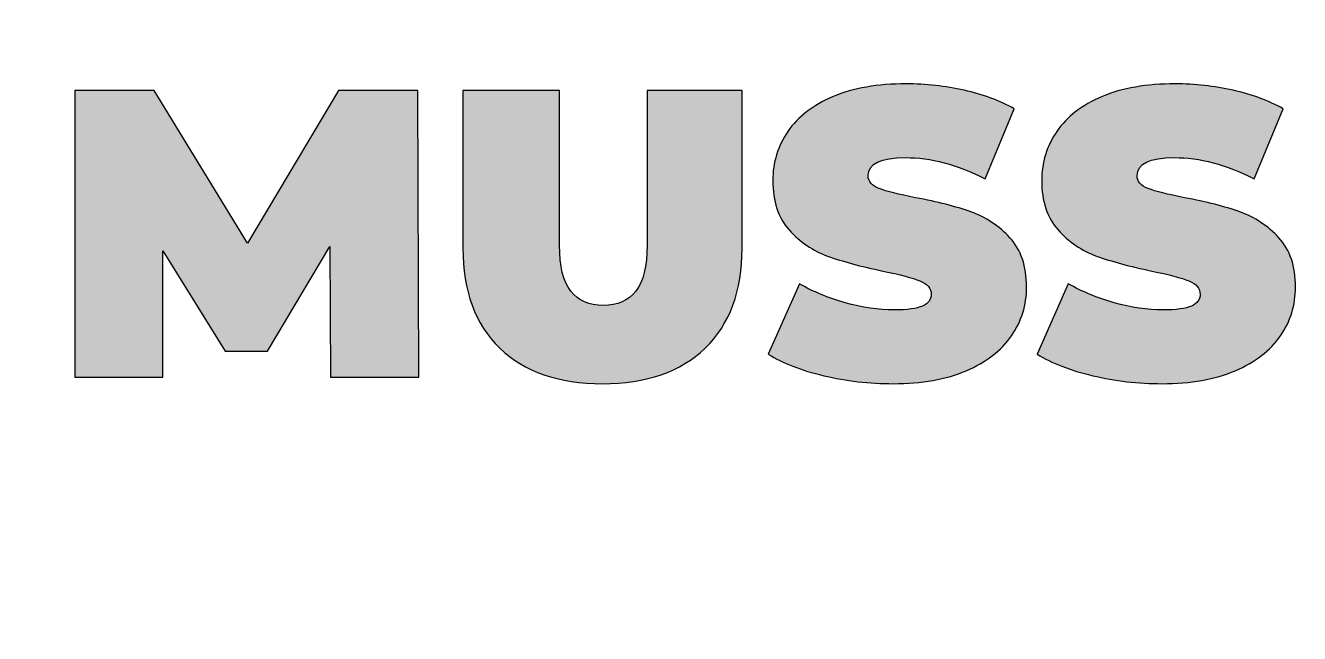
# Model space of a CAD drawing. Header units: centimetres. Extents: x -11.4 to 58.6, y -38.7 to 22.4.
# Drawn here: x -4.558 to -2.85, y 10.147 to 10.962 of the extents above; entities that cross this region are included whole.
import ezdxf

# ---------------------------------------------------------------- set-up
doc = ezdxf.new("R2010")
doc.units = ezdxf.units.CM
doc.header["$MEASUREMENT"] = 0
doc.layers.add('Camada 1', color=7, linetype='Continuous')

msp = doc.modelspace()

# ---------------------------------------------------------------- hatches: boundary and pattern name
at = {"layer": 'Camada 1', "true_color": 0x373435}
h = msp.add_hatch(color=250, dxfattribs=at)
edge = h.paths.add_edge_path()
edge.add_spline(control_points=[(-3.39456, 10.48194), (-3.42639, 10.48194), (-3.4574, 10.48551), (-3.48759, 10.49265), (-3.51778, 10.49978), (-3.54258, 10.50938), (-3.56197, 10.52146), (-3.56197, 10.52146), (-3.52025, 10.61587), (-3.52025, 10.61587), (-3.50196, 10.60526), (-3.48146, 10.59675), (-3.45878, 10.59035), (-3.43609, 10.58394), (-3.41432, 10.58074), (-3.39346, 10.58074), (-3.37553, 10.58074), (-3.36272, 10.58248), (-3.35504, 10.58596), (-3.34735, 10.58943), (-3.34351, 10.59464), (-3.34351, 10.6016), (-3.34351, 10.60965), (-3.34854, 10.61569), (-3.3586, 10.61971), (-3.36867, 10.62373), (-3.38523, 10.62812), (-3.40828, 10.63288), (-3.43792, 10.6391), (-3.46262, 10.64578), (-3.48238, 10.65292), (-3.50214, 10.66006), (-3.51934, 10.67176), (-3.53398, 10.68805), (-3.54861, 10.70433), (-3.55593, 10.72638), (-3.55593, 10.75419), (-3.55593, 10.77834), (-3.54916, 10.80029), (-3.53562, 10.82005), (-3.52208, 10.83981), (-3.50186, 10.85536), (-3.47497, 10.86671), (-3.44807, 10.87805), (-3.41542, 10.88372), (-3.37699, 10.88372), (-3.35065, 10.88372), (-3.32476, 10.88089), (-3.29932, 10.87522), (-3.27389, 10.86954), (-3.25148, 10.86122), (-3.23209, 10.85024), (-3.23209, 10.85024), (-3.27106, 10.75638), (-3.27106, 10.75638), (-3.30875, 10.77541), (-3.34443, 10.78492), (-3.37809, 10.78492), (-3.41139, 10.78492), (-3.42804, 10.77687), (-3.42804, 10.76077), (-3.42804, 10.75309), (-3.4231, 10.74733), (-3.41322, 10.74349), (-3.40334, 10.73964), (-3.38706, 10.73552), (-3.36437, 10.73113), (-3.3351, 10.72564), (-3.3104, 10.71933), (-3.29027, 10.7122), (-3.27014, 10.70506), (-3.25267, 10.69344), (-3.23785, 10.67734), (-3.22303, 10.66124), (-3.21562, 10.63929), (-3.21562, 10.61148), (-3.21562, 10.58733), (-3.22239, 10.56546), (-3.23593, 10.54589), (-3.24947, 10.52631), (-3.26968, 10.51076), (-3.29658, 10.49923), (-3.32348, 10.4877), (-3.35614, 10.48194), (-3.39456, 10.48194)], knot_values=[0, 0, 0, 0, 0.0357143, 0.0357143, 0.0357143, 0.0714286, 0.0714286, 0.0714286, 0.1071429, 0.1071429, 0.1071429, 0.1428571, 0.1428571, 0.1428571, 0.1785714, 0.1785714, 0.1785714, 0.2142857, 0.2142857, 0.2142857, 0.25, 0.25, 0.25, 0.2857143, 0.2857143, 0.2857143, 0.3214286, 0.3214286, 0.3214286, 0.3571429, 0.3571429, 0.3571429, 0.3928571, 0.3928571, 0.3928571, 0.4285714, 0.4285714, 0.4285714, 0.4642857, 0.4642857, 0.4642857, 0.5, 0.5, 0.5, 0.5357143, 0.5357143, 0.5357143, 0.5714286, 0.5714286, 0.5714286, 0.6071429, 0.6071429, 0.6071429, 0.6428571, 0.6428571, 0.6428571, 0.6785714, 0.6785714, 0.6785714, 0.7142857, 0.7142857, 0.7142857, 0.75, 0.75, 0.75, 0.7857143, 0.7857143, 0.7857143, 0.8214286, 0.8214286, 0.8214286, 0.8571429, 0.8571429, 0.8571429, 0.8928571, 0.8928571, 0.8928571, 0.9285714, 0.9285714, 0.9285714, 0.9642857, 0.9642857, 0.9642857, 1, 1, 1, 1], degree=3, periodic=1)
h = msp.add_hatch(color=250, dxfattribs=at)
edge = h.paths.add_edge_path()
edge.add_spline(control_points=[(-3.03394, 10.48194), (-3.06578, 10.48194), (-3.09679, 10.48551), (-3.12697, 10.49265), (-3.15716, 10.49978), (-3.18196, 10.50938), (-3.20135, 10.52146), (-3.20135, 10.52146), (-3.15964, 10.61587), (-3.15964, 10.61587), (-3.14134, 10.60526), (-3.12085, 10.59675), (-3.09816, 10.59035), (-3.07547, 10.58394), (-3.0537, 10.58074), (-3.03284, 10.58074), (-3.01491, 10.58074), (-3.00211, 10.58248), (-2.99442, 10.58596), (-2.98674, 10.58943), (-2.98289, 10.59464), (-2.98289, 10.6016), (-2.98289, 10.60965), (-2.98793, 10.61569), (-2.99799, 10.61971), (-3.00805, 10.62373), (-3.02461, 10.62812), (-3.04766, 10.63288), (-3.0773, 10.6391), (-3.102, 10.64578), (-3.12176, 10.65292), (-3.14152, 10.66006), (-3.15872, 10.67176), (-3.17336, 10.68805), (-3.188, 10.70433), (-3.19531, 10.72638), (-3.19531, 10.75419), (-3.19531, 10.77834), (-3.18854, 10.80029), (-3.175, 10.82005), (-3.16146, 10.83981), (-3.14125, 10.85536), (-3.11435, 10.86671), (-3.08745, 10.87805), (-3.0548, 10.88372), (-3.01638, 10.88372), (-2.99003, 10.88372), (-2.96414, 10.88089), (-2.93871, 10.87522), (-2.91328, 10.86954), (-2.89086, 10.86122), (-2.87147, 10.85024), (-2.87147, 10.85024), (-2.91044, 10.75638), (-2.91044, 10.75638), (-2.94813, 10.77541), (-2.98381, 10.78492), (-3.01747, 10.78492), (-3.05077, 10.78492), (-3.06742, 10.77687), (-3.06742, 10.76077), (-3.06742, 10.75309), (-3.06248, 10.74733), (-3.0526, 10.74349), (-3.04272, 10.73964), (-3.02644, 10.73552), (-3.00375, 10.73113), (-2.97448, 10.72564), (-2.94978, 10.71933), (-2.92965, 10.7122), (-2.90953, 10.70506), (-2.89205, 10.69344), (-2.87723, 10.67734), (-2.86241, 10.66124), (-2.855, 10.63929), (-2.855, 10.61148), (-2.855, 10.58733), (-2.86177, 10.56546), (-2.87531, 10.54589), (-2.88885, 10.52631), (-2.90907, 10.51076), (-2.93596, 10.49923), (-2.96286, 10.4877), (-2.99552, 10.48194), (-3.03394, 10.48194)], knot_values=[0, 0, 0, 0, 0.0357143, 0.0357143, 0.0357143, 0.0714286, 0.0714286, 0.0714286, 0.1071429, 0.1071429, 0.1071429, 0.1428571, 0.1428571, 0.1428571, 0.1785714, 0.1785714, 0.1785714, 0.2142857, 0.2142857, 0.2142857, 0.25, 0.25, 0.25, 0.2857143, 0.2857143, 0.2857143, 0.3214286, 0.3214286, 0.3214286, 0.3571429, 0.3571429, 0.3571429, 0.3928571, 0.3928571, 0.3928571, 0.4285714, 0.4285714, 0.4285714, 0.4642857, 0.4642857, 0.4642857, 0.5, 0.5, 0.5, 0.5357143, 0.5357143, 0.5357143, 0.5714286, 0.5714286, 0.5714286, 0.6071429, 0.6071429, 0.6071429, 0.6428571, 0.6428571, 0.6428571, 0.6785714, 0.6785714, 0.6785714, 0.7142857, 0.7142857, 0.7142857, 0.75, 0.75, 0.75, 0.7857143, 0.7857143, 0.7857143, 0.8214286, 0.8214286, 0.8214286, 0.8571429, 0.8571429, 0.8571429, 0.8928571, 0.8928571, 0.8928571, 0.9285714, 0.9285714, 0.9285714, 0.9642857, 0.9642857, 0.9642857, 1, 1, 1, 1], degree=3, periodic=1)
h = msp.add_hatch(color=250, dxfattribs=at)
edge = h.paths.add_edge_path()
edge.add_spline(control_points=[(-4.14873, 10.49072), (-4.14873, 10.49072), (-4.14982, 10.66582), (-4.14982, 10.66582), (-4.14982, 10.66582), (-4.23325, 10.5253), (-4.23325, 10.5253), (-4.23325, 10.5253), (-4.29034, 10.5253), (-4.29034, 10.5253), (-4.29034, 10.5253), (-4.37377, 10.65978), (-4.37377, 10.65978), (-4.37377, 10.65978), (-4.37377, 10.49072), (-4.37377, 10.49072), (-4.37377, 10.49072), (-4.49178, 10.49072), (-4.49178, 10.49072), (-4.49178, 10.49072), (-4.49178, 10.87494), (-4.49178, 10.87494), (-4.49178, 10.87494), (-4.3853, 10.87494), (-4.3853, 10.87494), (-4.3853, 10.87494), (-4.26015, 10.67021), (-4.26015, 10.67021), (-4.26015, 10.67021), (-4.1383, 10.87494), (-4.1383, 10.87494), (-4.1383, 10.87494), (-4.03181, 10.87494), (-4.03181, 10.87494), (-4.03181, 10.87494), (-4.03072, 10.49072), (-4.03072, 10.49072), (-4.03072, 10.49072), (-4.14873, 10.49072), (-4.14873, 10.49072)], knot_values=[0, 0, 0, 0, 0.0769231, 0.0769231, 0.0769231, 0.1538462, 0.1538462, 0.1538462, 0.2307692, 0.2307692, 0.2307692, 0.3076923, 0.3076923, 0.3076923, 0.3846154, 0.3846154, 0.3846154, 0.4615385, 0.4615385, 0.4615385, 0.5384615, 0.5384615, 0.5384615, 0.6153846, 0.6153846, 0.6153846, 0.6923077, 0.6923077, 0.6923077, 0.7692308, 0.7692308, 0.7692308, 0.8461538, 0.8461538, 0.8461538, 0.9230769, 0.9230769, 0.9230769, 1, 1, 1, 1], degree=3, periodic=1)
h = msp.add_hatch(color=250, dxfattribs=at)
edge = h.paths.add_edge_path()
edge.add_spline(control_points=[(-3.78427, 10.48194), (-3.84318, 10.48194), (-3.8891, 10.49786), (-3.92204, 10.52969), (-3.95497, 10.56153), (-3.97144, 10.60617), (-3.97144, 10.66362), (-3.97144, 10.66362), (-3.97144, 10.87494), (-3.97144, 10.87494), (-3.97144, 10.87494), (-3.8419, 10.87494), (-3.8419, 10.87494), (-3.8419, 10.87494), (-3.8419, 10.66746), (-3.8419, 10.66746), (-3.8419, 10.63929), (-3.83687, 10.61879), (-3.8268, 10.60599), (-3.81674, 10.59318), (-3.8022, 10.58678), (-3.78317, 10.58678), (-3.76414, 10.58678), (-3.7496, 10.59318), (-3.73953, 10.60599), (-3.72947, 10.61879), (-3.72444, 10.63929), (-3.72444, 10.66746), (-3.72444, 10.66746), (-3.72444, 10.87494), (-3.72444, 10.87494), (-3.72444, 10.87494), (-3.5971, 10.87494), (-3.5971, 10.87494), (-3.5971, 10.87494), (-3.5971, 10.66362), (-3.5971, 10.66362), (-3.5971, 10.60617), (-3.61356, 10.56153), (-3.6465, 10.52969), (-3.67943, 10.49786), (-3.72535, 10.48194), (-3.78427, 10.48194)], knot_values=[0, 0, 0, 0, 0.0714286, 0.0714286, 0.0714286, 0.1428571, 0.1428571, 0.1428571, 0.2142857, 0.2142857, 0.2142857, 0.2857143, 0.2857143, 0.2857143, 0.3571429, 0.3571429, 0.3571429, 0.4285714, 0.4285714, 0.4285714, 0.5, 0.5, 0.5, 0.5714286, 0.5714286, 0.5714286, 0.6428571, 0.6428571, 0.6428571, 0.7142857, 0.7142857, 0.7142857, 0.7857143, 0.7857143, 0.7857143, 0.8571429, 0.8571429, 0.8571429, 0.9285714, 0.9285714, 0.9285714, 1, 1, 1, 1], degree=3, periodic=1)

# ---------------------------------------------------------------- linework, layer by layer
at = {"layer": 'Camada 1', "color": 250, "lineweight": 20}
msp.add_open_spline([(-6.39065, 22.42335), (-6.39065, 22.42335), (-3.39065, 22.42335), (-3.39065, 22.42335), (2.10935, 22.42335), (6.60935, 17.92336), (6.60935, 12.42336), (6.60935, 12.42336), (6.60935, -27.57665), (6.60935, -27.57665), (6.60935, -27.57665), (-11.39065, -27.57665), (-11.39065, -27.57665), (-11.39065, -27.57665), (-11.39065, 17.42334), (-11.39065, 17.42334), (-11.39065, 20.17334), (-9.14065, 22.42335), (-6.39065, 22.42335)], degree=3, knots=[0, 0, 0, 0, 0.1666667, 0.1666667, 0.1666667, 0.3333333, 0.3333333, 0.3333333, 0.5, 0.5, 0.5, 0.6666667, 0.6666667, 0.6666667, 0.8333333, 0.8333333, 0.8333333, 1, 1, 1, 1], dxfattribs=at)
at = {"layer": 'Camada 1', "color": 250}
for points, knots in [([(-3.39456, 10.48194), (-3.42639, 10.48194), (-3.4574, 10.48551), (-3.48759, 10.49265), (-3.51778, 10.49978), (-3.54258, 10.50938), (-3.56197, 10.52146), (-3.56197, 10.52146), (-3.52025, 10.61587), (-3.52025, 10.61587), (-3.50196, 10.60526), (-3.48146, 10.59675), (-3.45878, 10.59035), (-3.43609, 10.58394), (-3.41432, 10.58074), (-3.39346, 10.58074), (-3.37553, 10.58074), (-3.36272, 10.58248), (-3.35504, 10.58596), (-3.34735, 10.58943), (-3.34351, 10.59464), (-3.34351, 10.6016), (-3.34351, 10.60965), (-3.34854, 10.61569), (-3.3586, 10.61971), (-3.36867, 10.62373), (-3.38523, 10.62812), (-3.40828, 10.63288), (-3.43792, 10.6391), (-3.46262, 10.64578), (-3.48238, 10.65292), (-3.50214, 10.66006), (-3.51934, 10.67176), (-3.53398, 10.68805), (-3.54861, 10.70433), (-3.55593, 10.72638), (-3.55593, 10.75419), (-3.55593, 10.77834), (-3.54916, 10.80029), (-3.53562, 10.82005), (-3.52208, 10.83981), (-3.50186, 10.85536), (-3.47497, 10.86671), (-3.44807, 10.87805), (-3.41542, 10.88372), (-3.37699, 10.88372), (-3.35065, 10.88372), (-3.32476, 10.88089), (-3.29932, 10.87522), (-3.27389, 10.86954), (-3.25148, 10.86122), (-3.23209, 10.85024), (-3.23209, 10.85024), (-3.27106, 10.75638), (-3.27106, 10.75638), (-3.30875, 10.77541), (-3.34443, 10.78492), (-3.37809, 10.78492), (-3.41139, 10.78492), (-3.42804, 10.77687), (-3.42804, 10.76077), (-3.42804, 10.75309), (-3.4231, 10.74733), (-3.41322, 10.74349), (-3.40334, 10.73964), (-3.38706, 10.73552), (-3.36437, 10.73113), (-3.3351, 10.72564), (-3.3104, 10.71933), (-3.29027, 10.7122), (-3.27014, 10.70506), (-3.25267, 10.69344), (-3.23785, 10.67734), (-3.22303, 10.66124), (-3.21562, 10.63929), (-3.21562, 10.61148), (-3.21562, 10.58733), (-3.22239, 10.56546), (-3.23593, 10.54589), (-3.24947, 10.52631), (-3.26968, 10.51076), (-3.29658, 10.49923), (-3.32348, 10.4877), (-3.35614, 10.48194), (-3.39456, 10.48194)], [0, 0, 0, 0, 0.0357143, 0.0357143, 0.0357143, 0.0714286, 0.0714286, 0.0714286, 0.1071429, 0.1071429, 0.1071429, 0.1428571, 0.1428571, 0.1428571, 0.1785714, 0.1785714, 0.1785714, 0.2142857, 0.2142857, 0.2142857, 0.25, 0.25, 0.25, 0.2857143, 0.2857143, 0.2857143, 0.3214286, 0.3214286, 0.3214286, 0.3571429, 0.3571429, 0.3571429, 0.3928571, 0.3928571, 0.3928571, 0.4285714, 0.4285714, 0.4285714, 0.4642857, 0.4642857, 0.4642857, 0.5, 0.5, 0.5, 0.5357143, 0.5357143, 0.5357143, 0.5714286, 0.5714286, 0.5714286, 0.6071429, 0.6071429, 0.6071429, 0.6428571, 0.6428571, 0.6428571, 0.6785714, 0.6785714, 0.6785714, 0.7142857, 0.7142857, 0.7142857, 0.75, 0.75, 0.75, 0.7857143, 0.7857143, 0.7857143, 0.8214286, 0.8214286, 0.8214286, 0.8571429, 0.8571429, 0.8571429, 0.8928571, 0.8928571, 0.8928571, 0.9285714, 0.9285714, 0.9285714, 0.9642857, 0.9642857, 0.9642857, 1, 1, 1, 1]), ([(-3.03394, 10.48194), (-3.06578, 10.48194), (-3.09679, 10.48551), (-3.12697, 10.49265), (-3.15716, 10.49978), (-3.18196, 10.50938), (-3.20135, 10.52146), (-3.20135, 10.52146), (-3.15964, 10.61587), (-3.15964, 10.61587), (-3.14134, 10.60526), (-3.12085, 10.59675), (-3.09816, 10.59035), (-3.07547, 10.58394), (-3.0537, 10.58074), (-3.03284, 10.58074), (-3.01491, 10.58074), (-3.00211, 10.58248), (-2.99442, 10.58596), (-2.98674, 10.58943), (-2.98289, 10.59464), (-2.98289, 10.6016), (-2.98289, 10.60965), (-2.98793, 10.61569), (-2.99799, 10.61971), (-3.00805, 10.62373), (-3.02461, 10.62812), (-3.04766, 10.63288), (-3.0773, 10.6391), (-3.102, 10.64578), (-3.12176, 10.65292), (-3.14152, 10.66006), (-3.15872, 10.67176), (-3.17336, 10.68805), (-3.188, 10.70433), (-3.19531, 10.72638), (-3.19531, 10.75419), (-3.19531, 10.77834), (-3.18854, 10.80029), (-3.175, 10.82005), (-3.16146, 10.83981), (-3.14125, 10.85536), (-3.11435, 10.86671), (-3.08745, 10.87805), (-3.0548, 10.88372), (-3.01638, 10.88372), (-2.99003, 10.88372), (-2.96414, 10.88089), (-2.93871, 10.87522), (-2.91328, 10.86954), (-2.89086, 10.86122), (-2.87147, 10.85024), (-2.87147, 10.85024), (-2.91044, 10.75638), (-2.91044, 10.75638), (-2.94813, 10.77541), (-2.98381, 10.78492), (-3.01747, 10.78492), (-3.05077, 10.78492), (-3.06742, 10.77687), (-3.06742, 10.76077), (-3.06742, 10.75309), (-3.06248, 10.74733), (-3.0526, 10.74349), (-3.04272, 10.73964), (-3.02644, 10.73552), (-3.00375, 10.73113), (-2.97448, 10.72564), (-2.94978, 10.71933), (-2.92965, 10.7122), (-2.90953, 10.70506), (-2.89205, 10.69344), (-2.87723, 10.67734), (-2.86241, 10.66124), (-2.855, 10.63929), (-2.855, 10.61148), (-2.855, 10.58733), (-2.86177, 10.56546), (-2.87531, 10.54589), (-2.88885, 10.52631), (-2.90907, 10.51076), (-2.93596, 10.49923), (-2.96286, 10.4877), (-2.99552, 10.48194), (-3.03394, 10.48194)], [0, 0, 0, 0, 0.0357143, 0.0357143, 0.0357143, 0.0714286, 0.0714286, 0.0714286, 0.1071429, 0.1071429, 0.1071429, 0.1428571, 0.1428571, 0.1428571, 0.1785714, 0.1785714, 0.1785714, 0.2142857, 0.2142857, 0.2142857, 0.25, 0.25, 0.25, 0.2857143, 0.2857143, 0.2857143, 0.3214286, 0.3214286, 0.3214286, 0.3571429, 0.3571429, 0.3571429, 0.3928571, 0.3928571, 0.3928571, 0.4285714, 0.4285714, 0.4285714, 0.4642857, 0.4642857, 0.4642857, 0.5, 0.5, 0.5, 0.5357143, 0.5357143, 0.5357143, 0.5714286, 0.5714286, 0.5714286, 0.6071429, 0.6071429, 0.6071429, 0.6428571, 0.6428571, 0.6428571, 0.6785714, 0.6785714, 0.6785714, 0.7142857, 0.7142857, 0.7142857, 0.75, 0.75, 0.75, 0.7857143, 0.7857143, 0.7857143, 0.8214286, 0.8214286, 0.8214286, 0.8571429, 0.8571429, 0.8571429, 0.8928571, 0.8928571, 0.8928571, 0.9285714, 0.9285714, 0.9285714, 0.9642857, 0.9642857, 0.9642857, 1, 1, 1, 1]), ([(-4.14873, 10.49072), (-4.14873, 10.49072), (-4.14982, 10.66582), (-4.14982, 10.66582), (-4.14982, 10.66582), (-4.23325, 10.5253), (-4.23325, 10.5253), (-4.23325, 10.5253), (-4.29034, 10.5253), (-4.29034, 10.5253), (-4.29034, 10.5253), (-4.37377, 10.65978), (-4.37377, 10.65978), (-4.37377, 10.65978), (-4.37377, 10.49072), (-4.37377, 10.49072), (-4.37377, 10.49072), (-4.49178, 10.49072), (-4.49178, 10.49072), (-4.49178, 10.49072), (-4.49178, 10.87494), (-4.49178, 10.87494), (-4.49178, 10.87494), (-4.3853, 10.87494), (-4.3853, 10.87494), (-4.3853, 10.87494), (-4.26015, 10.67021), (-4.26015, 10.67021), (-4.26015, 10.67021), (-4.1383, 10.87494), (-4.1383, 10.87494), (-4.1383, 10.87494), (-4.03181, 10.87494), (-4.03181, 10.87494), (-4.03181, 10.87494), (-4.03072, 10.49072), (-4.03072, 10.49072), (-4.03072, 10.49072), (-4.14873, 10.49072), (-4.14873, 10.49072)], [0, 0, 0, 0, 0.0769231, 0.0769231, 0.0769231, 0.1538462, 0.1538462, 0.1538462, 0.2307692, 0.2307692, 0.2307692, 0.3076923, 0.3076923, 0.3076923, 0.3846154, 0.3846154, 0.3846154, 0.4615385, 0.4615385, 0.4615385, 0.5384615, 0.5384615, 0.5384615, 0.6153846, 0.6153846, 0.6153846, 0.6923077, 0.6923077, 0.6923077, 0.7692308, 0.7692308, 0.7692308, 0.8461538, 0.8461538, 0.8461538, 0.9230769, 0.9230769, 0.9230769, 1, 1, 1, 1]), ([(-3.78427, 10.48194), (-3.84318, 10.48194), (-3.8891, 10.49786), (-3.92204, 10.52969), (-3.95497, 10.56153), (-3.97144, 10.60617), (-3.97144, 10.66362), (-3.97144, 10.66362), (-3.97144, 10.87494), (-3.97144, 10.87494), (-3.97144, 10.87494), (-3.8419, 10.87494), (-3.8419, 10.87494), (-3.8419, 10.87494), (-3.8419, 10.66746), (-3.8419, 10.66746), (-3.8419, 10.63929), (-3.83687, 10.61879), (-3.8268, 10.60599), (-3.81674, 10.59318), (-3.8022, 10.58678), (-3.78317, 10.58678), (-3.76414, 10.58678), (-3.7496, 10.59318), (-3.73953, 10.60599), (-3.72947, 10.61879), (-3.72444, 10.63929), (-3.72444, 10.66746), (-3.72444, 10.66746), (-3.72444, 10.87494), (-3.72444, 10.87494), (-3.72444, 10.87494), (-3.5971, 10.87494), (-3.5971, 10.87494), (-3.5971, 10.87494), (-3.5971, 10.66362), (-3.5971, 10.66362), (-3.5971, 10.60617), (-3.61356, 10.56153), (-3.6465, 10.52969), (-3.67943, 10.49786), (-3.72535, 10.48194), (-3.78427, 10.48194)], [0, 0, 0, 0, 0.0714286, 0.0714286, 0.0714286, 0.1428571, 0.1428571, 0.1428571, 0.2142857, 0.2142857, 0.2142857, 0.2857143, 0.2857143, 0.2857143, 0.3571429, 0.3571429, 0.3571429, 0.4285714, 0.4285714, 0.4285714, 0.5, 0.5, 0.5, 0.5714286, 0.5714286, 0.5714286, 0.6428571, 0.6428571, 0.6428571, 0.7142857, 0.7142857, 0.7142857, 0.7857143, 0.7857143, 0.7857143, 0.8571429, 0.8571429, 0.8571429, 0.9285714, 0.9285714, 0.9285714, 1, 1, 1, 1])]:
    msp.add_open_spline(points, degree=3, knots=knots, dxfattribs=at)

doc.saveas('drawing.dxf')
